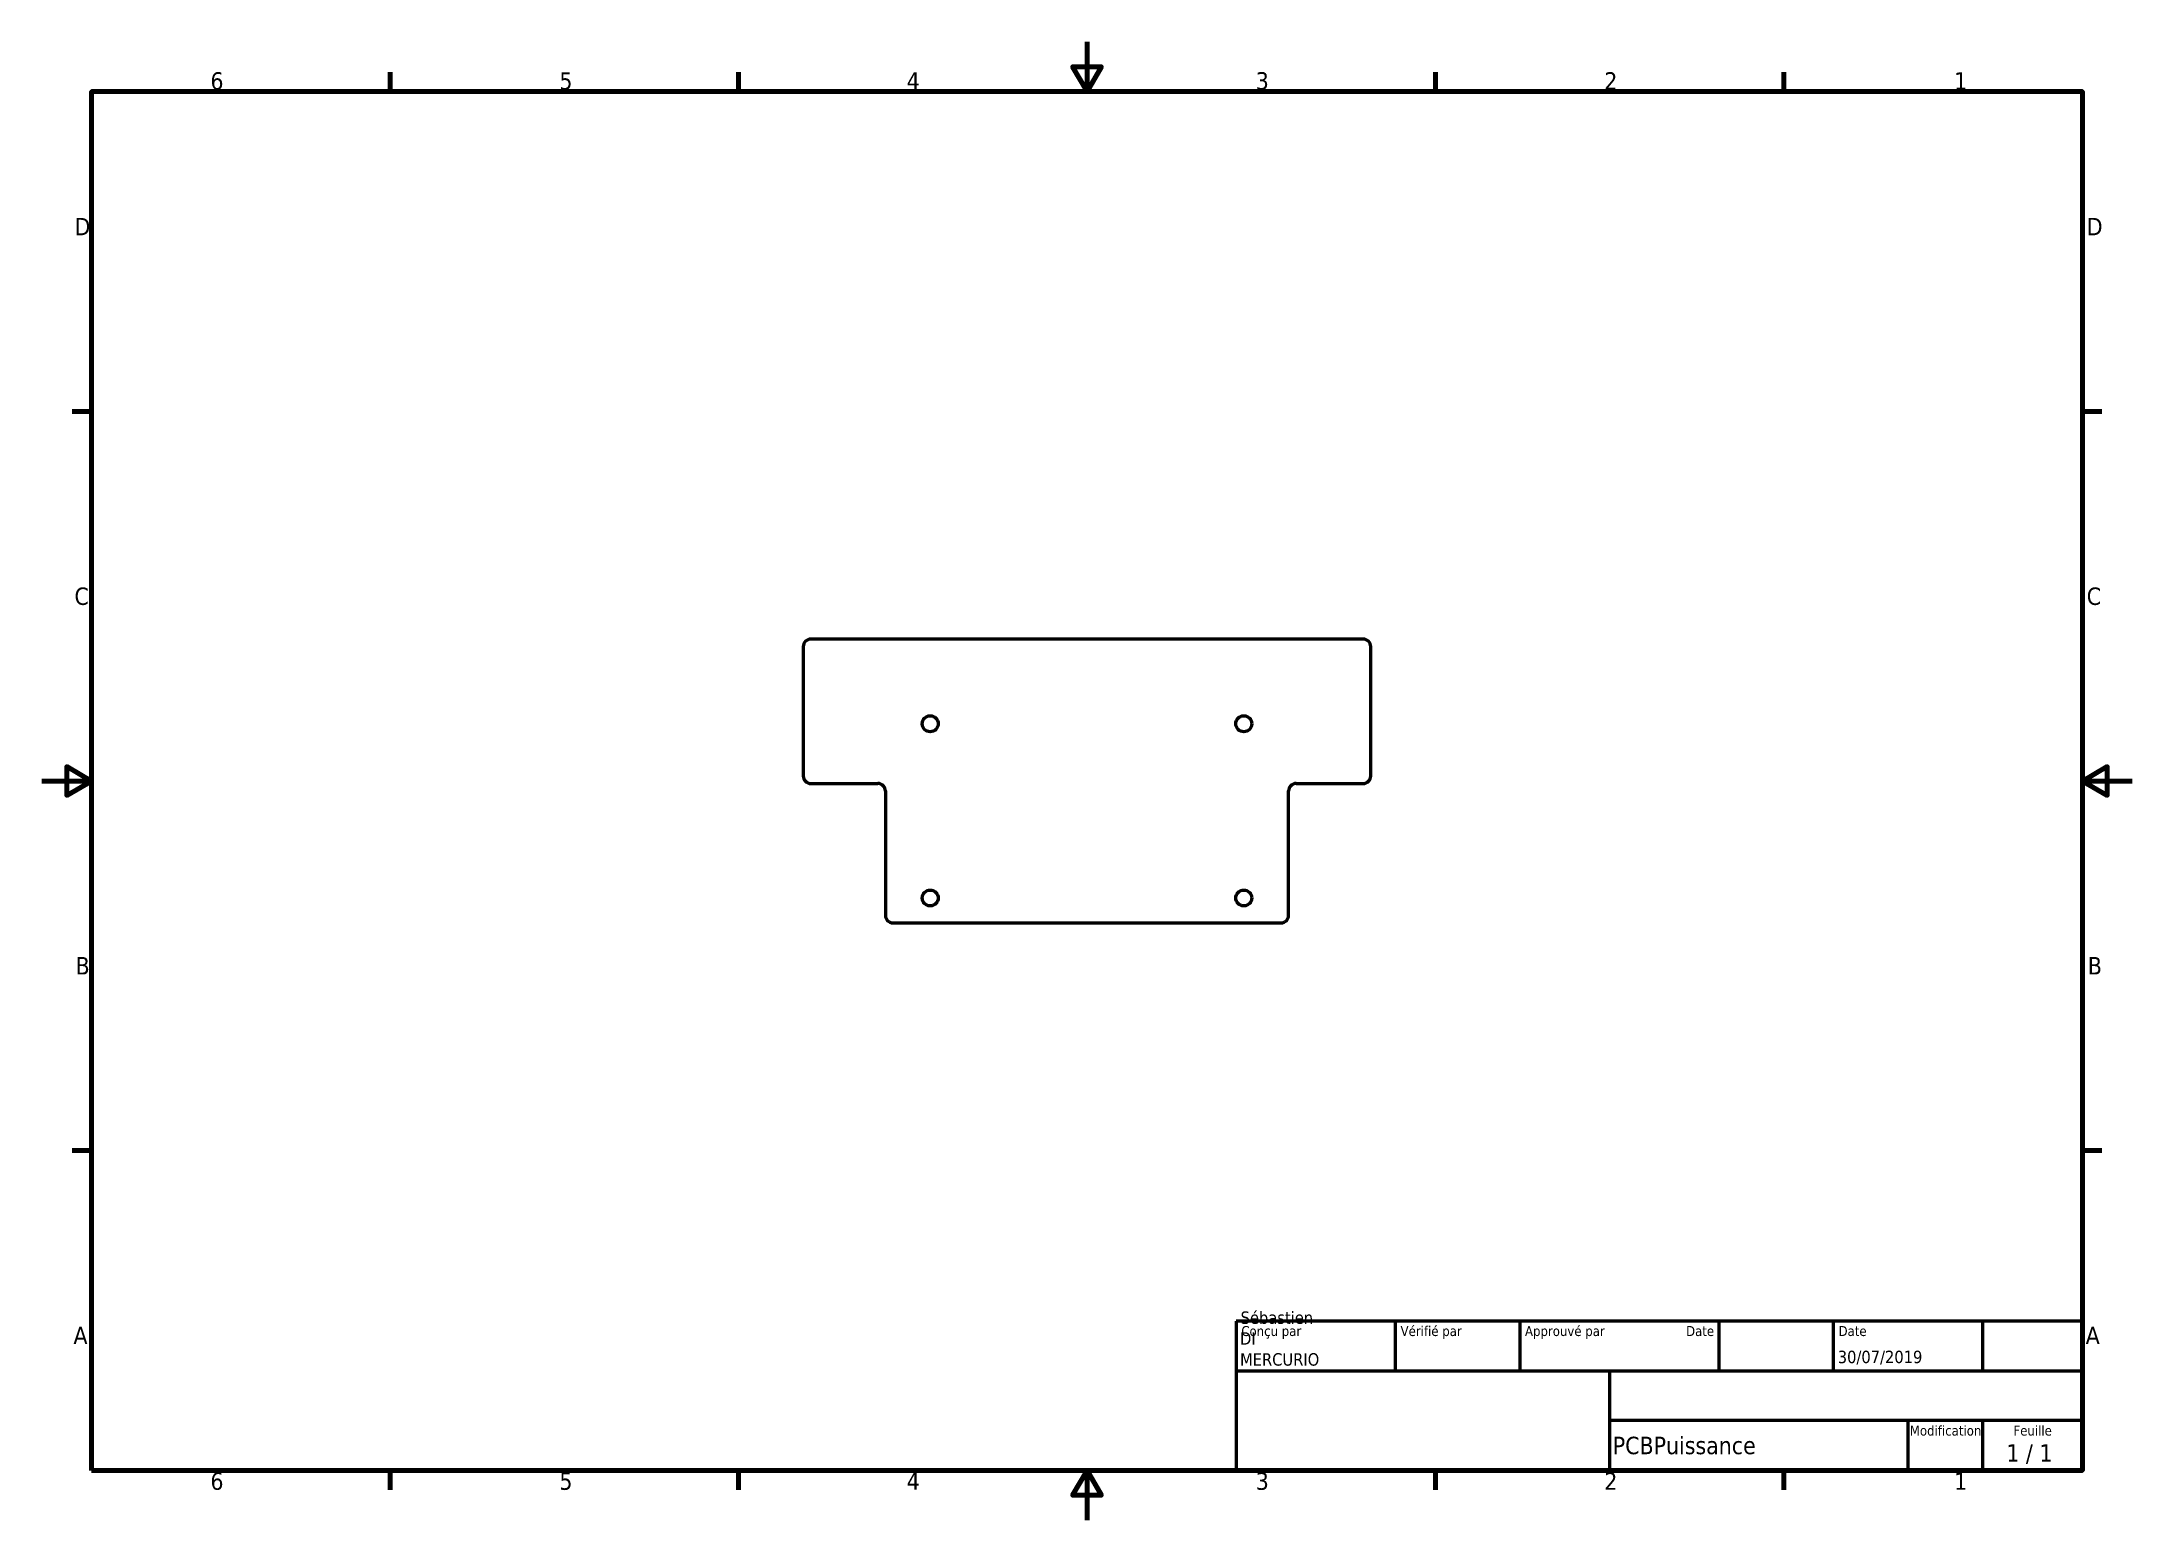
# Paper-space layout 'Présentation1' of a CAD drawing. Header units: millimetres. Extents: x 0 to 420, y 0 to 297.
import ezdxf
from ezdxf.enums import TextEntityAlignment as Align

# ---------------------------------------------------------------- set-up
doc = ezdxf.new("R2010")
doc.units = ezdxf.units.MM
for name, color, linetype, lineweight in [('Cadre (ISO)', 7, 'Continuous', 70), ('Titre (ISO)', 7, 'Continuous', 50), ('Visible (ISO)', 7, 'Continuous', 50)]:
    doc.layers.add(name, color=color, linetype=linetype, lineweight=lineweight)
doc.styles.add('Style de texte13', font='tahoma.ttf')
doc.styles.add('Style de texte14', font='tahoma.ttf')
doc.styles.add('Texte de note (ISO)', font='tahoma.ttf')

# ---------------------------------------------------------------- blocks, each defined once
blk = doc.blocks.new('Cadres Cadre par défaut')
at = {"layer": 'Cadre (ISO)'}
for p, q in [((70, 287), (70, 290.9)), ((140, 287), (140, 290.9)), ((280, 287), (280, 290.9)), ((350, 287), (350, 290.9)), ((10, 222.75), (6.1, 222.75)), ((410, 222.75), (413.9, 222.75)), ((10, 74.25), (6.1, 74.25)), ((410, 74.25), (413.9, 74.25)), ((70, 10), (70, 6.1)), ((140, 10), (140, 6.1)), ((280, 10), (280, 6.1)), ((350, 10), (350, 6.1))]:
    blk.add_line(p, q, dxfattribs=at)
at = {"layer": 'Cadre (ISO)', "flags": 128}
for points in [[(210, 297), (210, 287), (207.11, 292), (212.89, 292), (210, 287)], [(10, 10), (10, 287), (410, 287), (410, 10), (10, 10)], [(0, 148.5), (10, 148.5), (5, 151.39), (5, 145.61), (10, 148.5)], [(420, 148.5), (410, 148.5), (415, 151.39), (415, 145.61), (410, 148.5)], [(210, 0), (210, 10), (207.11, 5), (212.89, 5), (210, 10)]]:
    blk.add_lwpolyline(points, dxfattribs=at)
at = {"layer": 'Cadre (ISO)', "char_height": 3.5, "attachment_point": 7, "style": 'Texte de note (ISO)'}
for s, insert in [('6', (33.88, 287.33)), ('5', (103.98, 287.33)), ('4', (173.78, 287.4)), ('3', (243.91, 287.33)), ('2', (313.94, 287.4)), ('1', (384.21, 287.4)), ('D', (6.57, 258.13)), ('D', (410.87, 258.13)), ('C', (6.56, 183.81)), ('C', (410.86, 183.81)), ('B', (6.78, 109.63)), ('B', (411.08, 109.63)), ('A', (6.36, 35.38)), ('A', (410.66, 35.38)), ('6', (33.88, 6.03)), ('5', (103.98, 6.03)), ('4', (173.78, 6.1)), ('3', (243.91, 6.03)), ('2', (313.94, 6.1)), ('1', (384.21, 6.1))]:
    blk.add_mtext(s, dxfattribs=dict(at, insert=insert))
blk = doc.blocks.new('Cartouches ISO')
at = {"layer": 'Titre (ISO)'}
for p, q in [((269.34, 122.67), (99.34, 122.67)), ((99.34, 122.67), (99.34, 92.67)), ((131.34, 112.67), (131.34, 122.67)), ((156.34, 112.67), (156.34, 122.67)), ((196.34, 112.67), (196.34, 122.67)), ((219.34, 112.67), (219.34, 122.67)), ((249.34, 112.67), (249.34, 122.67)), ((269.34, 92.67), (269.34, 122.67)), ((99.34, 112.67), (269.34, 112.67)), ((174.34, 112.67), (174.34, 92.67)), ((269.34, 102.67), (174.34, 102.67)), ((234.34, 92.67), (234.34, 102.67)), ((249.34, 92.67), (249.34, 102.67)), ((99.34, 92.67), (269.34, 92.67))]:
    blk.add_line(p, q, dxfattribs=at)
at = {"layer": 'Titre (ISO)', "style": 'Style de texte14'}
for s, p in [('Vérifié par', (132.34, 121.67)), ('Approuvé par', (157.34, 121.67)), ('Conçu par', (100.34, 121.67)), ('Date', (220.34, 121.67))]:
    blk.add_text(s, height=2, dxfattribs=at).set_placement(p, align=Align.TOP_LEFT)
blk.add_text('Date', height=2, dxfattribs=at).set_placement((195.34, 121.67), align=Align.TOP_RIGHT)
for s, p in [('Modification', (241.84, 101.67)), ('Feuille', (259.34, 101.67))]:
    blk.add_text(s, height=2, dxfattribs=at).set_placement(p, align=Align.TOP_CENTER)
at = {"layer": 'Titre (ISO)', "style": 'Texte de note (ISO)'}
blk.add_text('1 / 1 ', height=3.5, dxfattribs=at).set_placement((259.34, 96.17), align=Align.MIDDLE_CENTER)
at = {"layer": 'Titre (ISO)'}
for tag, p, height, style in [('AUTEUR_001', (100.21, 122.11), 2.5, 'Style de texte13'), ('AUTEUR_002', (100.09, 117.94), 2.5, 'Style de texte13'), ('AUTEUR_003', (100.09, 113.72), 2.5, 'Style de texte13'), ('DATE_DE_CREATION_001', (220.18, 114.22), 2.5, 'Style de texte13'), ('NUMERO_DE_PIECE_001', (174.98, 95.93), 3.5, 'Texte de note (ISO)')]:
    blk.add_attdef(tag, p, '', height=height, dxfattribs=dict(at, style=style))
at = {"layer": 'Titre (ISO)', "style": 'Style de texte13'}
for tag, p in [('VERIFIE_PAR', (132.34, 113.67)), ('APPR._PR_CONCEPTION_PAR', (157.34, 113.67))]:
    blk.add_attdef(tag, text='', height=2.5, dxfattribs=at).set_placement(p, align=Align.BOTTOM_LEFT)
blk.add_attdef("DATE_D'APPR._PR_CONCEPTION", text='', height=2.5, dxfattribs=at).set_placement((195.34, 113.67), align=Align.BOTTOM_RIGHT)
at = {"layer": 'Titre (ISO)', "style": 'Texte de note (ISO)'}
for tag, p in [('TITRE', (221.84, 107.67)), ('SOCIETE', (139.19, 103.3)), ('NUMERO_DE_REVISION', (241.84, 96.17))]:
    blk.add_attdef(tag, text='', height=3.5, dxfattribs=at).set_placement(p, align=Align.MIDDLE_CENTER)

psp = doc.layouts.new('Présentation1')

# ---------------------------------------------------------------- linework, layer by layer
at = {"layer": 'Visible (ISO)'}
for p, q in [((265.5, 177), (154.5, 177)), ((153, 175.5), (153, 149.5)), ((267, 149.5), (267, 175.5)), ((154.5, 148), (168, 148)), ((252, 148), (265.5, 148)), ((169.5, 146.5), (169.5, 121.5)), ((250.5, 121.5), (250.5, 146.5)), ((171, 120), (249, 120))]:
    psp.add_line(p, q, dxfattribs=at)
for centre in [(178.5, 160), (241.5, 160), (178.5, 125), (241.5, 125)]:
    psp.add_circle(centre, 1.6, dxfattribs=at)
for centre, start, end in [((154.5, 175.5), 90, 180), ((265.5, 175.5), 0, 90), ((154.5, 149.5), 180, 270), ((168, 146.5), 0, 90), ((252, 146.5), 90, 180), ((265.5, 149.5), 270, 0), ((171, 121.5), 180, 270), ((249, 121.5), 270, 0)]:
    psp.add_arc(centre, 1.5, start, end, dxfattribs=at)

# ---------------------------------------------------------------- block references
psp.add_blockref('Cadres Cadre par défaut', (0, 0))
psp.add_blockref('Cartouches ISO', (140.66, -82.67)).add_auto_attribs({'NUMERO_DE_PIECE_001': 'PCBPuissance', 'AUTEUR_001': 'Sébastien', 'DATE_DE_CREATION_001': '30/07/2019', 'AUTEUR_002': 'DI', 'AUTEUR_003': 'MERCURIO'})

doc.saveas('drawing.dxf')
